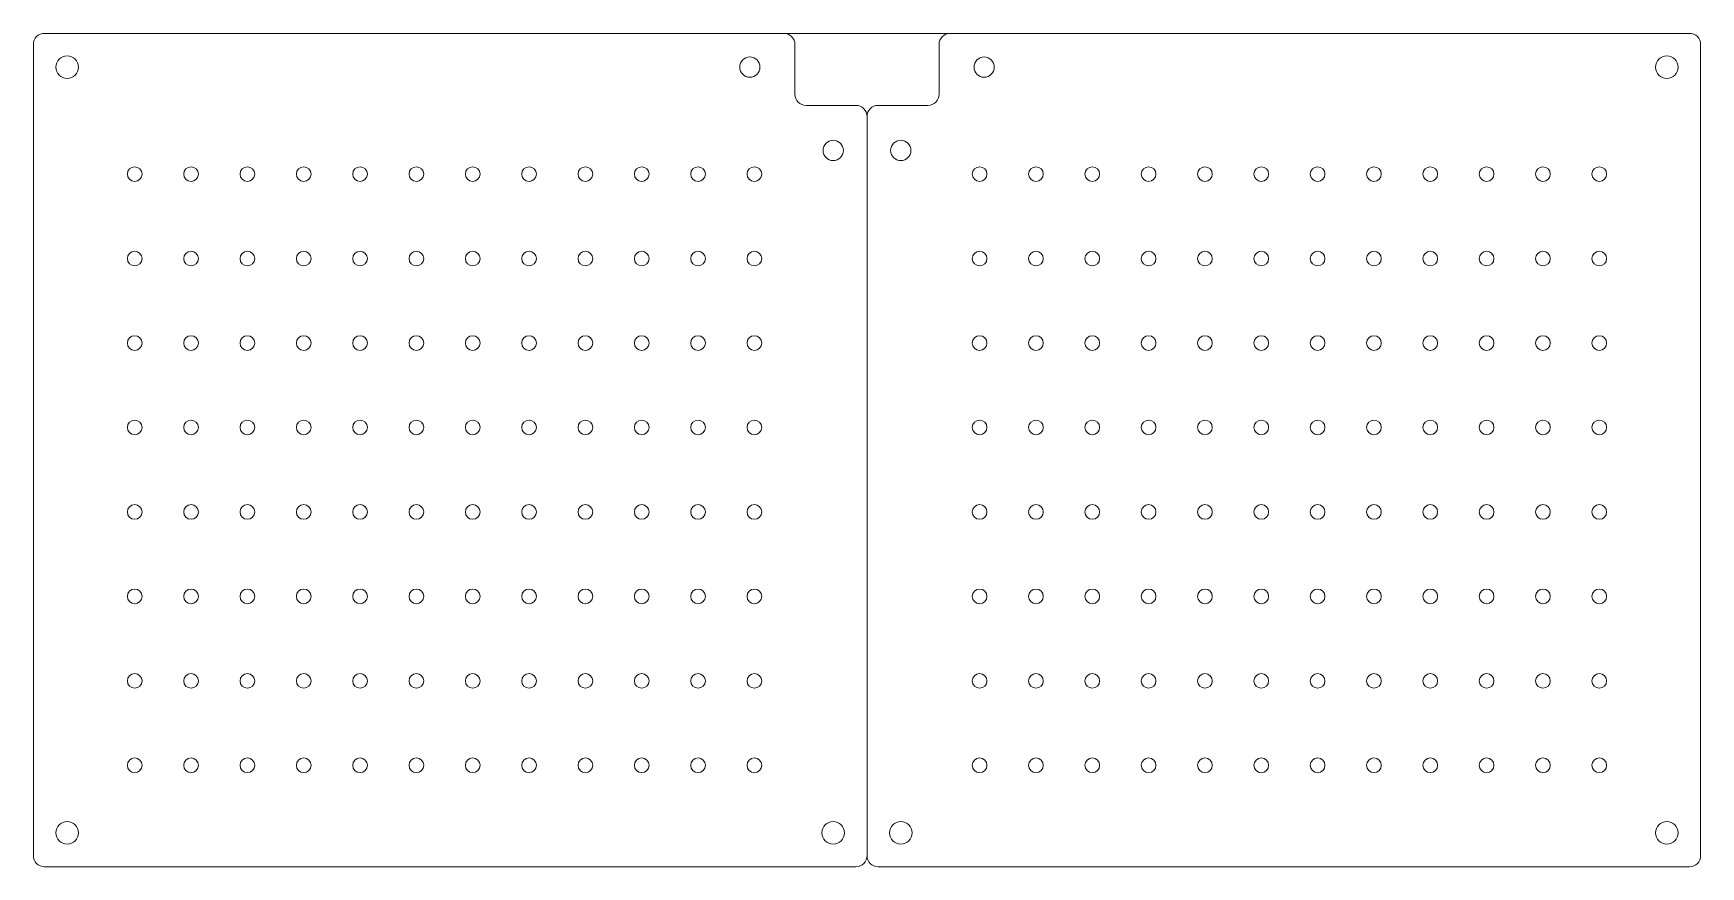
# Model space of a CAD drawing. Header units: millimetres. Extents: x 0 to 740, y 0 to 370.
import ezdxf

# ---------------------------------------------------------------- set-up
doc = ezdxf.new("R2010")
doc.units = ezdxf.units.MM
doc.layers.get('0').update_dxf_attribs({"lineweight": 18})

msp = doc.modelspace()

# ---------------------------------------------------------------- linework, layer by layer
at = {"color": 7, "linetype": 'Continuous', "lineweight": 15}
for p, q in [((5, 370), (333, 370)), ((735, 370), (407, 370)), ((0, 5), (0, 365)), ((338, 343), (338, 365)), ((402, 343), (402, 365)), ((740, 5), (740, 365)), ((365, 338), (343, 338)), ((370, 333), (370, 5)), ((370, 333), (370, 5)), ((375, 338), (397, 338)), ((365, 0), (5, 0)), ((375, 0), (735, 0))]:
    msp.add_line(p, q, dxfattribs=at)
msp.add_line((333, 370), (407, 370))
for centre, radius in [((15, 355), 5), ((318, 355), 4.5), ((422, 355), 4.5), ((725, 355), 5), ((355, 318), 4.5), ((385, 318), 4.5), ((45, 307.5), 3.25), ((70, 307.5), 3.25), ((95, 307.5), 3.25), ((120, 307.5), 3.25), ((145, 307.5), 3.25), ((170, 307.5), 3.25), ((195, 307.5), 3.25), ((220, 307.5), 3.25), ((245, 307.5), 3.25), ((270, 307.5), 3.25), ((295, 307.5), 3.25), ((320, 307.5), 3.25), ((420, 307.5), 3.25), ((445, 307.5), 3.25), ((470, 307.5), 3.25), ((495, 307.5), 3.25), ((520, 307.5), 3.25), ((545, 307.5), 3.25), ((570, 307.5), 3.25), ((595, 307.5), 3.25), ((620, 307.5), 3.25), ((645, 307.5), 3.25), ((670, 307.5), 3.25), ((695, 307.5), 3.25), ((45, 270), 3.25), ((70, 270), 3.25), ((95, 270), 3.25), ((120, 270), 3.25), ((145, 270), 3.25), ((170, 270), 3.25), ((195, 270), 3.25), ((220, 270), 3.25), ((245, 270), 3.25), ((270, 270), 3.25), ((295, 270), 3.25), ((320, 270), 3.25), ((420, 270), 3.25), ((445, 270), 3.25), ((470, 270), 3.25), ((495, 270), 3.25), ((520, 270), 3.25), ((545, 270), 3.25), ((570, 270), 3.25), ((595, 270), 3.25), ((620, 270), 3.25), ((645, 270), 3.25), ((670, 270), 3.25), ((695, 270), 3.25), ((45, 232.5), 3.25), ((70, 232.5), 3.25), ((95, 232.5), 3.25), ((120, 232.5), 3.25), ((145, 232.5), 3.25), ((170, 232.5), 3.25), ((195, 232.5), 3.25), ((220, 232.5), 3.25), ((245, 232.5), 3.25), ((270, 232.5), 3.25), ((295, 232.5), 3.25), ((320, 232.5), 3.25), ((420, 232.5), 3.25), ((445, 232.5), 3.25), ((470, 232.5), 3.25), ((495, 232.5), 3.25), ((520, 232.5), 3.25), ((545, 232.5), 3.25), ((570, 232.5), 3.25), ((595, 232.5), 3.25), ((620, 232.5), 3.25), ((645, 232.5), 3.25), ((670, 232.5), 3.25), ((695, 232.5), 3.25), ((45, 195), 3.25), ((70, 195), 3.25), ((95, 195), 3.25), ((120, 195), 3.25), ((145, 195), 3.25), ((170, 195), 3.25), ((195, 195), 3.25), ((220, 195), 3.25), ((245, 195), 3.25), ((270, 195), 3.25), ((295, 195), 3.25), ((320, 195), 3.25), ((420, 195), 3.25), ((445, 195), 3.25), ((470, 195), 3.25), ((495, 195), 3.25), ((520, 195), 3.25), ((545, 195), 3.25), ((570, 195), 3.25), ((595, 195), 3.25), ((620, 195), 3.25), ((645, 195), 3.25), ((670, 195), 3.25), ((695, 195), 3.25), ((45, 157.5), 3.25), ((70, 157.5), 3.25), ((95, 157.5), 3.25), ((120, 157.5), 3.25), ((145, 157.5), 3.25), ((170, 157.5), 3.25), ((195, 157.5), 3.25), ((220, 157.5), 3.25), ((245, 157.5), 3.25), ((270, 157.5), 3.25), ((295, 157.5), 3.25), ((320, 157.5), 3.25), ((420, 157.5), 3.25), ((445, 157.5), 3.25), ((470, 157.5), 3.25), ((495, 157.5), 3.25), ((520, 157.5), 3.25), ((545, 157.5), 3.25), ((570, 157.5), 3.25), ((595, 157.5), 3.25), ((620, 157.5), 3.25), ((645, 157.5), 3.25), ((670, 157.5), 3.25), ((695, 157.5), 3.25), ((45, 120), 3.25), ((70, 120), 3.25), ((95, 120), 3.25), ((120, 120), 3.25), ((145, 120), 3.25), ((170, 120), 3.25), ((195, 120), 3.25), ((220, 120), 3.25), ((245, 120), 3.25), ((270, 120), 3.25), ((295, 120), 3.25), ((320, 120), 3.25), ((420, 120), 3.25), ((445, 120), 3.25), ((470, 120), 3.25), ((495, 120), 3.25), ((520, 120), 3.25), ((545, 120), 3.25), ((570, 120), 3.25), ((595, 120), 3.25), ((620, 120), 3.25), ((645, 120), 3.25), ((670, 120), 3.25), ((695, 120), 3.25), ((45, 82.5), 3.25), ((70, 82.5), 3.25), ((95, 82.5), 3.25), ((120, 82.5), 3.25), ((145, 82.5), 3.25), ((170, 82.5), 3.25), ((195, 82.5), 3.25), ((220, 82.5), 3.25), ((245, 82.5), 3.25), ((270, 82.5), 3.25), ((295, 82.5), 3.25), ((320, 82.5), 3.25), ((420, 82.5), 3.25), ((445, 82.5), 3.25), ((470, 82.5), 3.25), ((495, 82.5), 3.25), ((520, 82.5), 3.25), ((545, 82.5), 3.25), ((570, 82.5), 3.25), ((595, 82.5), 3.25), ((620, 82.5), 3.25), ((645, 82.5), 3.25), ((670, 82.5), 3.25), ((695, 82.5), 3.25), ((45, 45), 3.25), ((70, 45), 3.25), ((95, 45), 3.25), ((120, 45), 3.25), ((145, 45), 3.25), ((170, 45), 3.25), ((195, 45), 3.25), ((220, 45), 3.25), ((245, 45), 3.25), ((270, 45), 3.25), ((295, 45), 3.25), ((320, 45), 3.25), ((420, 45), 3.25), ((445, 45), 3.25), ((470, 45), 3.25), ((495, 45), 3.25), ((520, 45), 3.25), ((545, 45), 3.25), ((570, 45), 3.25), ((595, 45), 3.25), ((620, 45), 3.25), ((645, 45), 3.25), ((670, 45), 3.25), ((695, 45), 3.25), ((15, 15), 5), ((355, 15), 5), ((385, 15), 5), ((725, 15), 5)]:
    msp.add_circle(centre, radius, dxfattribs=at)
for centre, start, end in [((5, 365), 90, 180), ((333, 365), 360, 90), ((407, 365), 90, 180), ((735, 365), 0, 90), ((343, 343), 180, 270), ((397, 343), 270, 0), ((365, 333), 0, 90), ((375, 333), 90, 180), ((5, 5), 180, 270), ((365, 5), 270, 360), ((375, 5), 180, 270), ((735, 5), 270, 360)]:
    msp.add_arc(centre, 5, start, end, dxfattribs=at)

doc.saveas('drawing.dxf')
